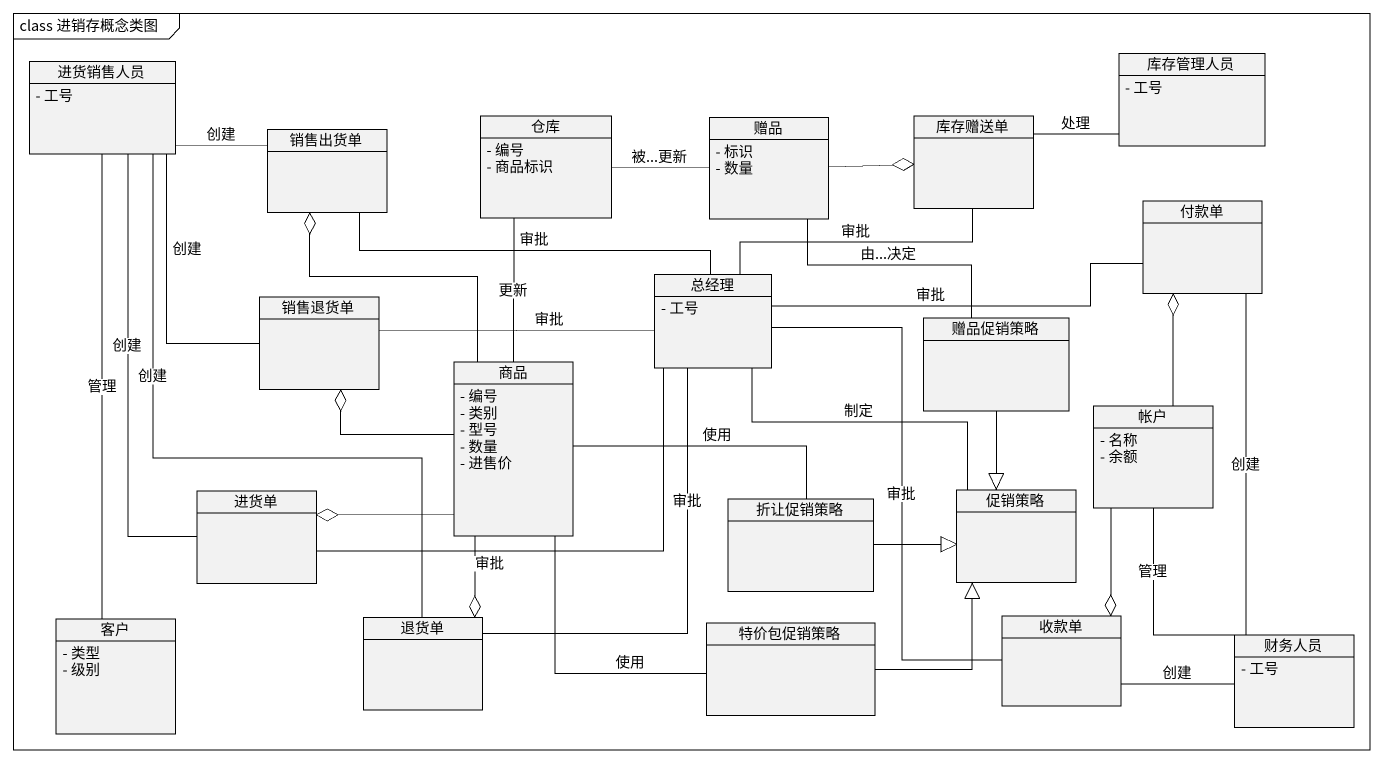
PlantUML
@startuml
mainframe class 进销存概念类图
hide circle
hide empty members
skinparam classAttributeIconSize 0
class 进货销售人员 {
  - 工号
}
class 库存管理人员 {
  - 工号
}
class 销售出货单
class 仓库 {
  - 编号
  - 商品标识
}
class 赠品 {
  - 标识
  - 数量
}
class 库存赠送单
class 付款单
class 销售退货单
class 总经理 {
  - 工号
}
class 商品 {
  - 编号
  - 类别
  - 型号
  - 数量
  - 进售价
}
class 赠品促销策略
class 帐户 {
  - 名称
  - 余额
}
class 进货单
class 促销策略
class 折让促销策略
class 客户 {
  - 类型
  - 级别
}
class 退货单
class 特价包促销策略
class 收款单
class 财务人员 {
  - 工号
}
进货销售人员 -right- 销售出货单 : 创建
进货销售人员 -- 销售退货单 : 创建
进货销售人员 -- 进货单 : 创建
进货销售人员 -- 退货单 : 创建
库存管理人员 -left- 库存赠送单 : 处理
销售出货单 -right- 总经理 : 审批
赠品 -left- 仓库 : 被...更新
赠品 -right-o 库存赠送单
赠品 -- 赠品促销策略 : 由...决定
库存赠送单 -- 总经理 : 审批
销售退货单 -right- 总经理 : 审批
总经理 -right- 付款单 : 审批
总经理 -- 促销策略 : 制定
总经理 -- 收款单 : 审批
商品 -up-o 销售出货单
商品 -up- 仓库 : 更新
商品 -left-o 销售退货单
商品 -left-o 进货单
商品 -right- 折让促销策略 : 使用
商品 --o 退货单
商品 -- 特价包促销策略 : 使用
赠品促销策略 --|> 促销策略
帐户 -up-o 付款单
帐户 --o 收款单
帐户 -- 财务人员 : 管理
进货单 -right- 总经理 : 审批
折让促销策略 -right-|> 促销策略
客户 -up- 进货销售人员 : 管理
退货单 -up- 总经理 : 审批
特价包促销策略 -right-|> 促销策略
收款单 -right- 财务人员 : 创建
财务人员 -up- 付款单 : 创建
@enduml
